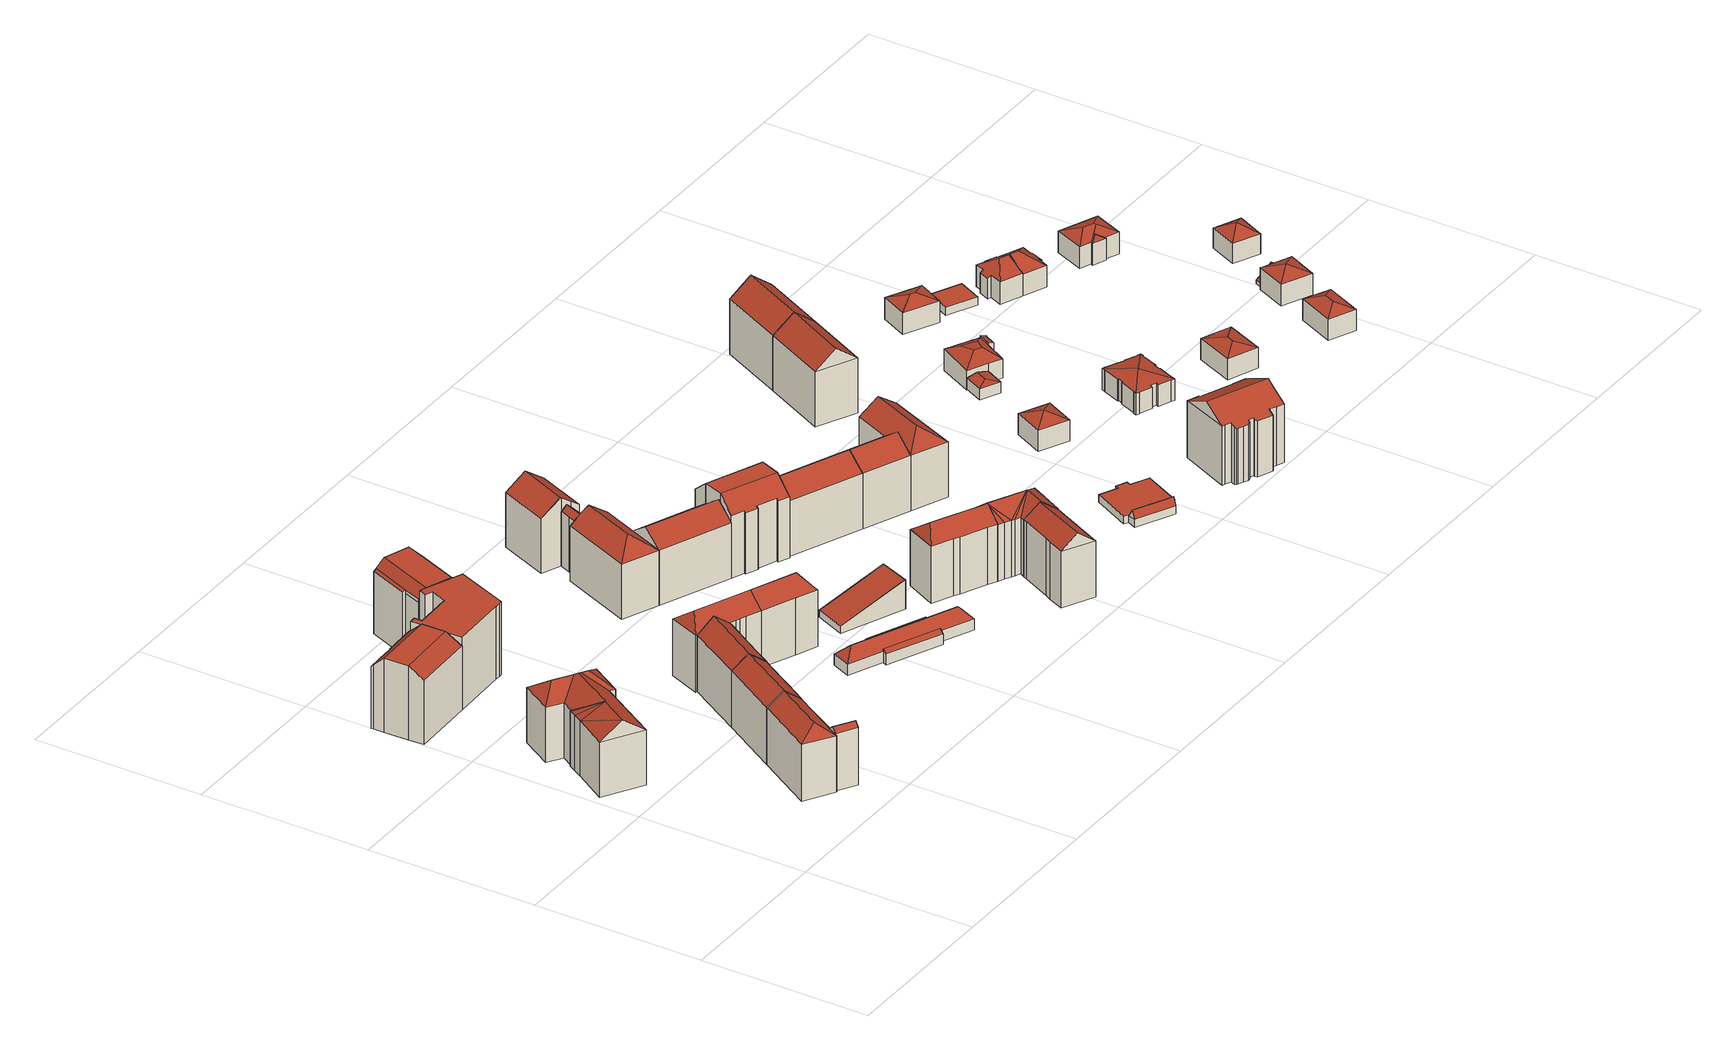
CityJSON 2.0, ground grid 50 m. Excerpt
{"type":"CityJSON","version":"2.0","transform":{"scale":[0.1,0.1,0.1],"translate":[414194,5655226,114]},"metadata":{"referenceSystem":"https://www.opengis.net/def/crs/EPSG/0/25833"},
"CityObjects":{
"building1":{"type":"Building","attributes":{"Dachtyp_tdc":"tdcFreeFormRoof","Gemeindeschluessel":14612000,"Dachneigung":36.05,"QualitaetDacherkennung":69,"Geometrietyp2DReferenz":"3000","measuredHeight":21.39,"function":"31001_9998","roofType":"5000"},"geometry":[{"type":"Solid","lod":"2","boundaries":[[[[0,1,2,3]],[[1,4,5,2]],[[4,6,7,5]],[[6,8,9,7]],[[8,10,11,9]],[[10,12,13,11]],[[12,14,15,13]],[[14,16,17,15]],[[16,18,19,17]],[[18,20,21,19]],[[20,22,23,21]],[[22,24,25,23]],[[24,0,3,25]],[[26,27,28,29,30,24,22]],[[31,26,22,20]],[[31,20,18]],[[32,33,27,26,31,18,16]],[[32,16,14]],[[33,32,14,12]],[[28,27,33,12,10]],[[34,29,28,10,8]],[[34,8,6]],[[6,29,34]],[[4,29,6]],[[1,29,4]],[[1,30,29]],[[30,1,0]],[[30,0,24]],[[3,2,5,7,9,11,13,15,17,19,21,23,25]]]],"semantics":{"surfaces":[{"type":"WallSurface"},{"type":"RoofSurface"},{"type":"GroundSurface"}],"values":[[0,0,0,0,0,0,0,0,0,0,0,0,0,1,1,1,1,1,1,1,1,1,1,1,1,1,1,0,2]]}}]},
"building2":{"type":"Building","attributes":{"Gemeindeschluessel":14612000,"Geometrietyp2DReferenz":"3000","function":"31001_9998","roofType":"9999"},"children":["building2-1","building2-2"]},
"building2-1":{"type":"BuildingPart","attributes":{"Dachtyp_tdc":"tdcGableRoof","Dachneigung":37.76,"QualitaetDacherkennung":81,"Geometrietyp2DReferenz":"3000","measuredHeight":18.41,"roofType":"3100"},"parents":["building2"],"geometry":[{"type":"MultiSurface","lod":"2","boundaries":[[[35,36,37,38,39]],[[40,41,42,43]],[[41,35,39,42]],[[40,44,36,45]],[[35,41,46]],[[36,35,46,45]],[[41,40,45,46]],[[39,38,43,42]]],"semantics":{"surfaces":[{"type":"WallSurface"},{"type":"RoofSurface"},{"type":"GroundSurface"}],"values":[0,0,0,0,0,1,1,2]}}]},
"building2-2":{"type":"BuildingPart","attributes":{"Dachtyp_tdc":"tdcHipAndGableRoof","Dachneigung":37.6,"QualitaetDacherkennung":85,"Geometrietyp2DReferenz":"3000","measuredHeight":20.85,"roofType":"5000"},"parents":["building2"],"geometry":[{"type":"MultiSurface","lod":"2","boundaries":[[[47,48,49,50]],[[48,51,52,49]],[[51,53,54,52]],[[53,55,43,54]],[[55,56,40,43]],[[37,57,38]],[[57,58,59,38]],[[58,60,61,59]],[[60,62,63,61]],[[62,64,65,63]],[[64,47,50,65]],[[60,58,66]],[[58,57,37,44,56,55,53,51,48,47,64,66]],[[64,62,60,66]],[[50,49,52,54,43,38,59,61,63,65]]],"semantics":{"surfaces":[{"type":"WallSurface"},{"type":"RoofSurface"},{"type":"GroundSurface"}],"values":[0,0,0,0,0,0,0,0,0,0,0,1,1,1,2]}}]},
"building3":{"type":"Building","attributes":{"Dachtyp_tdc":"tdcCutGableRoof","Gemeindeschluessel":14612000,"Dachneigung":0.146,"QualitaetDacherkennung":69,"Geometrietyp2DReferenz":"3000","measuredHeight":22.1,"function":"31001_9998","roofType":"9999"},"geometry":[{"type":"Solid","lod":"2","boundaries":[[[[67,68,69,70]],[[68,71,72,69]],[[71,73,74,72]],[[73,75,76,74]],[[75,77,78,76]],[[77,79,80,78]],[[81,82,79,77]],[[75,73,71,68,67,83,84,85,86,87]],[[77,75,87,81]],[[80,88,89,90,91,92,93,94,70,69,72,74,76,78]],[[79,82,88,80]],[[82,81,89,88]],[[81,87,90,89]],[[87,86,91,90]],[[86,85,92,91]],[[85,84,93,92]],[[84,83,94,93]],[[83,67,70,94]]]],"semantics":{"surfaces":[{"type":"WallSurface"},{"type":"RoofSurface"},{"type":"GroundSurface"}],"values":[[0,0,0,0,0,0,1,1,1,2,0,0,0,0,0,0,0,0]]}}]},
"building4":{"type":"Building","attributes":{"Dachtyp_tdc":"tdcGableRoof","Gemeindeschluessel":14612000,"Dachneigung":37.91,"QualitaetDacherkennung":90,"Geometrietyp2DReferenz":"3000","measuredHeight":20.8,"function":"31001_9998","roofType":"3100"},"geometry":[{"type":"Solid","lod":"2","boundaries":[[[[95,96,97,98]],[[96,99,50,97]],[[99,100,101,50]],[[100,102,63,101]],[[102,103,104,63]],[[103,105,106,104]],[[105,107,108,106]],[[107,109,110,108]],[[109,95,98,110]],[[105,103,102,100]],[[100,99,96,95,109,107,105]],[[98,97,50,101,63,104,106,108,110]]]],"semantics":{"surfaces":[{"type":"WallSurface"},{"type":"RoofSurface"},{"type":"GroundSurface"}],"values":[[0,0,0,0,0,0,0,0,0,1,1,2]]}}]},
"building5":{"type":"Building","attributes":{"Dachtyp_tdc":"tdcPolyFlatRoof","Gemeindeschluessel":14612000,"Dachneigung":0,"QualitaetDacherkennung":27,"Geometrietyp2DReferenz":"3000","measuredHeight":21.79,"function":"31001_9998","roofType":"1000"},"geometry":[{"type":"Solid","lod":"2","boundaries":[[[[111,112,113,114]],[[112,115,116,113]],[[115,117,118,116]],[[117,119,120,118]],[[119,121,122,120]],[[121,123,124,122]],[[123,125,126,124]],[[125,127,80,126]],[[127,128,74,80]],[[128,129,130,74]],[[129,131,132,130]],[[131,133,134,132]],[[133,135,136,134]],[[135,111,114,136]],[[135,133,131,129,128,127,125,123,121,119,117,115,112,111]],[[114,113,116,118,120,122,124,126,80,74,130,132,134,136]]]],"semantics":{"surfaces":[{"type":"WallSurface"},{"type":"RoofSurface"},{"type":"GroundSurface"}],"values":[[0,0,0,0,0,0,0,0,0,0,0,0,0,0,1,2]]}}]},
"building6":{"type":"Building","attributes":{"Dachtyp_tdc":"tdcFreeFormRoof","Gemeindeschluessel":14612000,"Dachneigung":37.88,"QualitaetDacherkennung":89,"Geometrietyp2DReferenz":"3000","measuredHeight":20.88,"function":"31001_9998","roofType":"5000"},"geometry":[{"type":"Solid","lod":"2","boundaries":[[[[137,138,139,104]],[[138,140,141,139]],[[140,142,143,141]],[[142,144,145,143]],[[144,146,147,145]],[[146,148,149,147]],[[148,150,108,149]],[[150,137,104,108]],[[151,152,138,137]],[[144,142,140,152,151,150,148,146]],[[140,138,152]],[[137,150,151]],[[104,139,141,143,145,147,149,108]]]],"semantics":{"surfaces":[{"type":"WallSurface"},{"type":"RoofSurface"},{"type":"GroundSurface"}],"values":[[0,0,0,0,0,0,0,0,1,1,0,0,2]]}}]},
"building7":{"type":"Building","attributes":{"Gemeindeschluessel":14612000,"Geometrietyp2DReferenz":"3000","function":"31001_9998","roofType":"9999"},"children":["building7-1","building7-2"]},
"building7-1":{"type":"BuildingPart","attributes":{"Dachtyp_tdc":"tdcPolyFlatRoof","Dachneigung":34.34,"QualitaetDacherkennung":39,"Geometrietyp2DReferenz":"3000","measuredHeight":19.22,"roofType":"2100"},"parents":["building7"],"geometry":[{"type":"MultiSurface","lod":"2","boundaries":[[[153,154,155,156,157]],[[154,158,159,155]],[[158,160,161,159]],[[160,162,163,164,161]],[[162,160,158,154,153]],[[156,155,159,161,164]]],"semantics":{"surfaces":[{"type":"WallSurface"},{"type":"RoofSurface"},{"type":"GroundSurface"}],"values":[0,0,0,0,1,2]}}]},
"building7-2":{"type":"BuildingPart","attributes":{"Dachtyp_tdc":"tdcCutGableRoof","Dachneigung":1.88,"QualitaetDacherkennung":75,"Geometrietyp2DReferenz":"3000","measuredHeight":21.92,"roofType":"9999"},"parents":["building7"],"geometry":[{"type":"MultiSurface","lod":"2","boundaries":[[[163,165,166,164]],[[165,167,168,166]],[[167,169,170,168]],[[167,171,172,173,169]],[[162,153,174,175,176,177]],[[178,173,172,179,177,176]],[[180,178,176,175,181]],[[169,173,178,180]],[[181,175,174,182]],[[182,174,153,157]],[[163,162,177,179,172,171,165]],[[165,171,167]],[[170,183,184,185,156,164,166,168]],[[169,180,183,170]],[[180,181,184,183]],[[181,182,185,184]],[[182,157,156,185]]],"semantics":{"surfaces":[{"type":"WallSurface"},{"type":"RoofSurface"},{"type":"GroundSurface"}],"values":[0,0,0,1,1,1,0,0,0,0,0,0,2,0,0,0,0]}}]},
"building8":{"type":"Building","attributes":{"Dachtyp_tdc":"tdcFreeFormRoof","Gemeindeschluessel":14612000,"Dachneigung":37.58,"QualitaetDacherkennung":77,"Geometrietyp2DReferenz":"3000","measuredHeight":20.83,"function":"31001_9998","roofType":"5000"},"geometry":[{"type":"Solid","lod":"2","boundaries":[[[[186,187,188,189]],[[187,140,141,188]],[[140,190,139,141]],[[190,191,192,139]],[[191,193,194,192]],[[193,195,196,194]],[[195,197,198,196]],[[197,199,200,198]],[[199,186,189,200]],[[201,193,191]],[[199,197,202,201,191,190,140,187,186]],[[201,202,195,193]],[[197,195,202]],[[189,188,141,139,192,194,196,198,200]]]],"semantics":{"surfaces":[{"type":"WallSurface"},{"type":"RoofSurface"},{"type":"GroundSurface"}],"values":[[0,0,0,0,0,0,0,0,0,1,1,1,0,2]]}}]},
"building9":{"type":"Building","attributes":{"Dachtyp_tdc":"tdcFreeFormRoof","Gemeindeschluessel":14612000,"Dachneigung":37.87,"QualitaetDacherkennung":83,"Geometrietyp2DReferenz":"3000","measuredHeight":20.82,"function":"31001_9998","roofType":"5000"},"geometry":[{"type":"Solid","lod":"2","boundaries":[[[[203,204,205,206]],[[207,208,209]],[[208,207,210,202]],[[203,209,208,202,197,204]],[[203,207,209]],[[210,197,202]],[[205,198,196,211,206]],[[204,197,198,205]],[[197,210,196,198]],[[210,207,211,196]],[[207,203,206,211]]]],"semantics":{"surfaces":[{"type":"WallSurface"},{"type":"RoofSurface"},{"type":"GroundSurface"}],"values":[[0,1,1,1,0,0,2,0,0,0,0]]}}]},
"building10":{"type":"Building","attributes":{"Gemeindeschluessel":14612000,"Geometrietyp2DReferenz":"3000","function":"31001_9998","roofType":"9999"},"children":["building10-1","building10-2","building10-3"]},
"building10-1":{"type":"BuildingPart","attributes":{"Dachtyp_tdc":"tdcPolyFlatRoof","Dachneigung":39.77,"QualitaetDacherkennung":53,"Geometrietyp2DReferenz":"3000","measuredHeight":4.46,"roofType":"2100"},"parents":["building10"],"geometry":[{"type":"MultiSurface","lod":"2","boundaries":[[[212,213,214,215,216]],[[213,217,218,214]],[[217,219,220,218]],[[219,221,220]],[[219,217,213,212]],[[215,214,218,220]]],"semantics":{"surfaces":[{"type":"WallSurface"},{"type":"RoofSurface"},{"type":"GroundSurface"}],"values":[0,0,0,0,1,2]}}]},
"building10-2":{"type":"BuildingPart","attributes":{"Dachtyp_tdc":"tdcPolyFlatRoof","Dachneigung":35.05,"QualitaetDacherkennung":54,"Geometrietyp2DReferenz":"3000","measuredHeight":4.14,"roofType":"2100"},"parents":["building10"],"geometry":[{"type":"MultiSurface","lod":"2","boundaries":[[[222,223,224,225,226]],[[223,227,228,224]],[[227,229,230,228]],[[229,231,230]],[[227,223,222,229]],[[225,224,228,230]]],"semantics":{"surfaces":[{"type":"WallSurface"},{"type":"RoofSurface"},{"type":"GroundSurface"}],"values":[0,0,0,0,1,2]}}]},
"building10-3":{"type":"BuildingPart","attributes":{"Dachtyp_tdc":"tdcFreeFormRoof","Dachneigung":45.13,"QualitaetDacherkennung":22,"Geometrietyp2DReferenz":"3000","measuredHeight":6.43,"roofType":"5000"},"parents":["building10"],"geometry":[{"type":"MultiSurface","lod":"2","boundaries":[[[231,232,233,230]],[[232,234,235,233]],[[234,236,215,235]],[[236,216,215]],[[221,237,238,220]],[[237,239,240,238]],[[239,241,242,240]],[[241,226,225,242]],[[239,237,243]],[[237,221,216,236,234,244,243]],[[234,232,244]],[[232,231,226,241,239,243,244]],[[230,233,235,215,220,238,240,242,225]]],"semantics":{"surfaces":[{"type":"WallSurface"},{"type":"RoofSurface"},{"type":"GroundSurface"}],"values":[0,0,0,0,0,0,0,0,1,1,1,1,2]}}]},
"building11":{"type":"Building","attributes":{"Gemeindeschluessel":14612000,"Geometrietyp2DReferenz":"3000","function":"31001_9998","roofType":"9999"},"children":["building11-1","building11-2"]},
"building11-1":{"type":"BuildingPart","attributes":{"Dachtyp_tdc":"tdcGableRoof","Dachneigung":41.06,"QualitaetDacherkennung":70,"Geometrietyp2DReferenz":"3000","measuredHeight":17.94,"roofType":"3100"},"parents":["building11"],"geometry":[{"type":"MultiSurface","lod":"2","boundaries":[[[245,246,247,248]],[[246,249,250,247]],[[249,251,252,250]],[[251,253,254,252]],[[253,255,256,254]],[[255,257,258,256]],[[257,259,260,258]],[[253,251,249,246,245,261]],[[261,259,257,255,253]],[[260,262,248,247,250,252,254,256,258]]],"semantics":{"surfaces":[{"type":"WallSurface"},{"type":"RoofSurface"},{"type":"GroundSurface"}],"values":[0,0,0,0,0,0,0,1,1,2]}}]},
"building11-2":{"type":"BuildingPart","attributes":{"Dachtyp_tdc":"tdcHipAndGableRoof","Dachneigung":35.53,"QualitaetDacherkennung":72,"Geometrietyp2DReferenz":"3000","measuredHeight":20.67,"roofType":"5000"},"parents":["building11"],"geometry":[{"type":"MultiSurface","lod":"2","boundaries":[[[263,260,259]],[[263,264,265,260]],[[264,266,267,265]],[[266,268,269,267]],[[268,270,271,269]],[[270,272,273,271]],[[272,274,275,273]],[[274,276,248,275]],[[276,245,248]],[[272,270,277]],[[270,268,266,264,277]],[[264,263,276,274,272,277]],[[262,260,265,267,269,271,273,275,248]]],"semantics":{"surfaces":[{"type":"WallSurface"},{"type":"RoofSurface"},{"type":"GroundSurface"}],"values":[0,0,0,0,0,0,0,0,0,1,1,1,2]}}]},
"building12":{"type":"Building","attributes":{"Dachtyp_tdc":"tdcGableRoof","Gemeindeschluessel":14612000,"Dachneigung":18.4,"QualitaetDacherkennung":3,"Geometrietyp2DReferenz":"3000","measuredHeight":8.7,"function":"31001_9998","roofType":"3100"},"geometry":[{"type":"Solid","lod":"2","boundaries":[[[[278,279,280,281]],[[279,282,283,280]],[[282,284,285,283]],[[284,278,281,285]],[[282,279,286]],[[278,284,287]],[[279,278,287,286]],[[284,282,286,287]],[[281,280,283,285]]]],"semantics":{"surfaces":[{"type":"WallSurface"},{"type":"RoofSurface"},{"type":"GroundSurface"}],"values":[[0,0,0,0,0,0,1,1,2]]}}]},
"building13":{"type":"Building","attributes":{"Dachtyp_tdc":"tdcFreeFormRoof","Gemeindeschluessel":14612000,"Dachneigung":35.78,"QualitaetDacherkennung":75,"Geometrietyp2DReferenz":"3000","measuredHeight":20.69,"function":"31001_9998","roofType":"5000"},"geometry":[{"type":"Solid","lod":"2","boundaries":[[[[288,289,290,291]],[[289,270,271,290]],[[270,268,269,271]],[[268,292,293,269]],[[292,288,291,293]],[[294,288,292,268,295]],[[289,294,295,270]],[[289,288,294]],[[268,270,295]],[[291,290,271,269,293]]]],"semantics":{"surfaces":[{"type":"WallSurface"},{"type":"RoofSurface"},{"type":"GroundSurface"}],"values":[[0,0,0,0,0,1,1,0,0,2]]}}]},
"building14":{"type":"Building","attributes":{"Dachtyp_tdc":"tdcFreeFormRoof","Gemeindeschluessel":14612000,"Dachneigung":35.72,"QualitaetDacherkennung":85,"Geometrietyp2DReferenz":"3000","measuredHeight":20.69,"function":"31001_9998","roofType":"5000"},"geometry":[{"type":"Solid","lod":"2","boundaries":[[[[296,297,298,299]],[[297,300,301,298]],[[300,302,303,301]],[[302,304,305,303]],[[304,306,307,305]],[[306,296,299,307]],[[304,302,308,309,296,306]],[[309,308,300,297]],[[302,300,308]],[[297,296,309]],[[299,298,301,303,305,307]]]],"semantics":{"surfaces":[{"type":"WallSurface"},{"type":"RoofSurface"},{"type":"GroundSurface"}],"values":[[0,0,0,0,0,0,1,1,0,0,2]]}}]},
"building15":{"type":"Building","attributes":{"Dachtyp_tdc":"tdcCutGableRoof","Gemeindeschluessel":14612000,"Dachneigung":41.06,"QualitaetDacherkennung":66,"Geometrietyp2DReferenz":"3000","measuredHeight":22.88,"function":"31001_9998","roofType":"9999"},"geometry":[{"type":"Solid","lod":"2","boundaries":[[[[310,311,312,313]],[[311,314,315,312]],[[314,316,317,315]],[[316,318,319,317]],[[318,320,321,319]],[[320,322,323,321]],[[322,324,325,323]],[[324,326,290,325]],[[326,327,328,290]],[[327,329,330,328]],[[329,331,291,330]],[[331,332,333,291]],[[332,334,335,333]],[[334,336,337,335]],[[336,338,339,337]],[[338,340,341,339]],[[340,310,313,341]],[[327,326,324,322,320,318,316,314,311,310,340]],[[338,336,334,332,331,329]],[[340,338,329,327]],[[313,312,315,317,319,321,323,325,290,328,330,291,333,335,337,339,341]]]],"semantics":{"surfaces":[{"type":"WallSurface"},{"type":"RoofSurface"},{"type":"GroundSurface"}],"values":[[0,0,0,0,0,0,0,0,0,0,0,0,0,0,0,0,0,1,1,1,2]]}}]},
"building16":{"type":"Building","attributes":{"Dachtyp_tdc":"tdcFreeFormRoof","Gemeindeschluessel":14612000,"Dachneigung":37.74,"QualitaetDacherkennung":83,"Geometrietyp2DReferenz":"3000","measuredHeight":20.82,"function":"31001_9998","roofType":"5000"},"geometry":[{"type":"Solid","lod":"2","boundaries":[[[[342,343,344]],[[345,346,347,342,344,348,349]],[[342,347,350,351,343]],[[351,344,343]],[[346,350,347]],[[352,353,354,355,356,357,358]],[[348,344,353,352]],[[344,351,354,353]],[[351,350,355,354]],[[350,346,356,355]],[[346,345,357,356]],[[345,349,358,357]],[[349,348,352,358]]]],"semantics":{"surfaces":[{"type":"RoofSurface"},{"type":"WallSurface"},{"type":"GroundSurface"}],"values":[[0,0,0,1,1,2,1,1,1,1,1,1,1]]}}]},
"building17":{"type":"Building","attributes":{"Dachtyp_tdc":"tdcFreeFormRoof","Gemeindeschluessel":14612000,"Dachneigung":37.58,"QualitaetDacherkennung":88,"Geometrietyp2DReferenz":"3000","measuredHeight":20.81,"function":"31001_9998","roofType":"5000"},"geometry":[{"type":"Solid","lod":"2","boundaries":[[[[359,360,361,362]],[[360,363,364,361]],[[363,365,366,364]],[[365,367,368,366]],[[367,369,370,368]],[[369,371,372,370]],[[371,359,362,372]],[[359,371,373,374]],[[373,369,367,365,363,360,374]],[[371,369,373]],[[360,359,374]],[[362,361,364,366,368,370,372]]]],"semantics":{"surfaces":[{"type":"WallSurface"},{"type":"RoofSurface"},{"type":"GroundSurface"}],"values":[[0,0,0,0,0,0,0,1,1,0,0,2]]}}]},
"building18":{"type":"Building","attributes":{"Dachtyp_tdc":"tdcFreeFormRoof","Gemeindeschluessel":14612000,"Dachneigung":37.22,"QualitaetDacherkennung":83,"Geometrietyp2DReferenz":"3000","measuredHeight":20.82,"function":"31001_9998","roofType":"5000"},"geometry":[{"type":"Solid","lod":"2","boundaries":[[[[375,376,377,355]],[[376,378,372,377]],[[379,380,381,376,375]],[[379,375,382]],[[380,383,384]],[[380,385,383]],[[379,385,380]],[[379,386,385]],[[386,379,382]],[[387,381,380,384,388]],[[387,388,378]],[[381,387,378,376]],[[372,370,389,390,391,392,356,355,377]],[[378,388,370,372]],[[388,384,389,370]],[[384,383,390,389]],[[383,385,391,390]],[[385,386,392,391]],[[386,382,356,392]],[[382,375,355,356]]]],"semantics":{"surfaces":[{"type":"WallSurface"},{"type":"RoofSurface"},{"type":"GroundSurface"}],"values":[[0,0,1,0,1,1,1,1,1,1,0,1,2,0,0,0,0,0,0,0]]}}]},
"building19":{"type":"Building","attributes":{"Dachtyp_tdc":"tdcGableRoof","Gemeindeschluessel":14612000,"Dachneigung":35.73,"QualitaetDacherkennung":78,"Geometrietyp2DReferenz":"3000","measuredHeight":20.72,"function":"31001_9998","roofType":"3100"},"geometry":[{"type":"Solid","lod":"2","boundaries":[[[[393,394,313,395]],[[394,396,337,313]],[[396,397,398,337]],[[397,393,395,398]],[[396,394,399]],[[393,397,400]],[[394,393,400,399]],[[397,396,399,400]],[[395,313,337,398]]]],"semantics":{"surfaces":[{"type":"WallSurface"},{"type":"RoofSurface"},{"type":"GroundSurface"}],"values":[[0,0,0,0,0,0,1,1,2]]}}]},
"building20":{"type":"Building","attributes":{"Dachtyp_tdc":"tdcGableRoof","Gemeindeschluessel":14612000,"Dachneigung":35.76,"QualitaetDacherkennung":81,"Geometrietyp2DReferenz":"3000","measuredHeight":20.72,"function":"31001_9998","roofType":"3100"},"geometry":[{"type":"Solid","lod":"2","boundaries":[[[[401,393,395,402]],[[393,397,398,395]],[[397,403,404,398]],[[403,401,402,404]],[[397,393,400]],[[401,403,405]],[[393,401,405,400]],[[403,397,400,405]],[[402,395,398,404]]]],"semantics":{"surfaces":[{"type":"WallSurface"},{"type":"RoofSurface"},{"type":"GroundSurface"}],"values":[[0,0,0,0,0,0,1,1,2]]}}]},
"building21":{"type":"Building","attributes":{"Dachtyp_tdc":"tdcHipAndGableRoof","Gemeindeschluessel":14612000,"Dachneigung":34.99,"QualitaetDacherkennung":79,"Geometrietyp2DReferenz":"3000","measuredHeight":20.69,"function":"31001_9998","roofType":"5000"},"geometry":[{"type":"Solid","lod":"2","boundaries":[[[[406,401,402,407]],[[401,408,404,402]],[[408,409,410,404]],[[409,411,412,410]],[[411,406,407,412]],[[401,406,413]],[[411,414,413,406]],[[414,409,408,401,413]],[[409,414,411]],[[407,402,404,410,412]]]],"semantics":{"surfaces":[{"type":"WallSurface"},{"type":"RoofSurface"},{"type":"GroundSurface"}],"values":[[0,0,0,0,0,1,1,1,0,2]]}}]},
"building22":{"type":"Building","attributes":{"Gemeindeschluessel":14612000,"Geometrietyp2DReferenz":"3000","function":"31001_9998","roofType":"9999"},"children":["building22-1","building22-2"]},
"building22-1":{"type":"BuildingPart","attributes":{"Dachtyp_tdc":"tdcGableRoof","Dachneigung":55.44,"QualitaetDacherkennung":9,"Geometrietyp2DReferenz":"3000","measuredHeight":4.71,"roofType":"3100"},"parents":["building22"],"geometry":[{"type":"MultiSurface","lod":"2","boundaries":[[[415,416,417,418]],[[416,419,420,417]],[[421,415,418,422]],[[419,416,423]],[[415,421,424]],[[416,415,424,423]],[[421,419,423,424]],[[418,417,420,422]]],"semantics":{"surfaces":[{"type":"WallSurface"},{"type":"RoofSurface"},{"type":"GroundSurface"}],"values":[0,0,0,0,0,1,1,2]}}]},
"building22-2":{"type":"BuildingPart","attributes":{"Dachtyp_tdc":"tdcPolyFlatRoof","Dachneigung":0,"QualitaetDacherkennung":26,"Geometrietyp2DReferenz":"3000","measuredHeight":2.36,"roofType":"1000"},"parents":["building22"],"geometry":[{"type":"MultiSurface","lod":"2","boundaries":[[[425,426,422,427]],[[426,421,422]],[[428,420,419]],[[428,429,430,420]],[[429,431,432,430]],[[431,433,434,432]],[[433,435,436,434]],[[435,437,438,436]],[[437,439,440,438]],[[439,441,442,440]],[[441,425,427,442]],[[441,439,437,435,433,431,429,428,426,425]],[[427,422,420,430,432,434,436,438,440,442]]],"semantics":{"surfaces":[{"type":"WallSurface"},{"type":"RoofSurface"},{"type":"GroundSurface"}],"values":[0,0,0,0,0,0,0,0,0,0,0,1,2]}}]},
"building23":{"type":"Building","attributes":{"Dachtyp_tdc":"tdcTentRoof","Gemeindeschluessel":14612000,"Dachneigung":23.04,"QualitaetDacherkennung":87,"Geometrietyp2DReferenz":"3000","measuredHeight":8.34,"function":"31001_9998","roofType":"3500"},"geometry":[{"type":"Solid","lod":"2","boundaries":[[[[443,444,445,446]],[[444,447,448,445]],[[447,449,450,448]],[[449,443,446,450]],[[444,443,451]],[[447,444,451]],[[449,447,451]],[[443,449,451]],[[446,445,448,450]]]],"semantics":{"surfaces":[{"type":"WallSurface"},{"type":"RoofSurface"},{"type":"GroundSurface"}],"values":[[0,0,0,0,1,1,1,1,2]]}}]},
"building24":{"type":"Building","attributes":{"Gemeindeschluessel":14612000,"Dachtyp_tdc":"tdcGableRoof","Dachneigung":37.9,"QualitaetDacherkennung":79,"Geometrietyp2DReferenz":"3000","measuredHeight":21.44,"function":"31001_9998","roofType":"3100"},"geometry":[{"type":"Solid","lod":"2","boundaries":[[[[452,453,454,455]],[[453,456,457,454]],[[456,458,459,457]],[[458,452,455,459]],[[456,453,460]],[[452,458,461]],[[453,452,461,460]],[[458,456,460,461]],[[455,454,457,459]]]],"semantics":{"surfaces":[{"type":"WallSurface"},{"type":"RoofSurface"},{"type":"GroundSurface"}],"values":[[0,0,0,0,0,0,1,1,2]]}}]},
"building25":{"type":"Building","attributes":{"Dachtyp_tdc":"tdcFreeFormRoof","Gemeindeschluessel":14612000,"Dachneigung":26.33,"QualitaetDacherkennung":67,"Geometrietyp2DReferenz":"3000","measuredHeight":21.48,"function":"31001_9998","roofType":"5000"},"geometry":[{"type":"Solid","lod":"2","boundaries":[[[[462,463,464,465]],[[463,466,467,464]],[[466,468,469,467]],[[468,470,471,469]],[[470,472,473,471]],[[472,474,475,473]],[[474,476,477,475]],[[476,478,479,477]],[[478,480,481,479]],[[480,482,483,481]],[[482,484,485,483]],[[484,486,487,485]],[[486,488,489,487]],[[488,490,491,489]],[[490,492,493,491]],[[494,495,496,497]],[[495,498,499,496]],[[498,500,501,499]],[[500,502,503,501]],[[502,504,505,503]],[[504,506,507,505]],[[506,508,509,507]],[[508,510,511,509]],[[510,512,513,511]],[[512,514,515,513]],[[514,516,517,515]],[[516,462,465,517]],[[500,498,495,494,518,492,490,488,486,484,519,520,502]],[[462,516,514,512,510,508,506,504,520,519,482,480,478,476,474,472,470,468,466,463]],[[484,482,519]],[[504,502,520]],[[465,464,467,469,471,473,475,477,479,481,483,485,487,489,491,493,521,497,496,499,501,503,505,507,509,511,513,515,517]],[[492,518,521,493]],[[518,494,497,521]]]],"semantics":{"surfaces":[{"type":"WallSurface"},{"type":"RoofSurface"},{"type":"GroundSurface"}],"values":[[0,0,0,0,0,0,0,0,0,0,0,0,0,0,0,0,0,0,0,0,0,0,0,0,0,0,0,1,1,0,0,2,0,0]]}}]},
"building26":{"type":"Building","attributes":{"Dachtyp_tdc":"tdcGableRoof","Gemeindeschluessel":14612000,"Dachneigung":37.95,"QualitaetDacherkennung":86,"Geometrietyp2DReferenz":"3000","measuredHeight":21.45,"function":"31001_9998","roofType":"3100"},"geometry":[{"type":"Solid","lod":"2","boundaries":[[[[522,523,455,524]],[[523,458,459,455]],[[458,525,526,459]],[[525,522,524,526]],[[458,523,461]],[[522,525,527]],[[523,522,527,461]],[[525,458,461,527]],[[524,455,459,526]]]],"semantics":{"surfaces":[{"type":"WallSurface"},{"type":"RoofSurface"},{"type":"GroundSurface"}],"values":[[0,0,0,0,0,0,1,1,2]]}}]},
"building27":{"type":"Building","attributes":{"Dachtyp_tdc":"tdcHipAndGableRoof","Gemeindeschluessel":14612000,"Dachneigung":11.27,"QualitaetDacherkennung":84,"Geometrietyp2DReferenz":"3000","measuredHeight":3.96,"function":"31001_9998","roofType":"5000"},"geometry":[{"type":"Solid","lod":"2","boundaries":[[[[528,529,530,531]],[[529,532,533,530]],[[532,534,535,533]],[[534,528,531,535]],[[532,529,536]],[[528,534,537]],[[529,528,537,536]],[[534,532,536,537]],[[531,530,533,535]]]],"semantics":{"surfaces":[{"type":"WallSurface"},{"type":"RoofSurface"},{"type":"GroundSurface"}],"values":[[0,0,0,0,1,0,1,1,2]]}}]},
"building28":{"type":"Building","attributes":{"Gemeindeschluessel":14612000,"Geometrietyp2DReferenz":"3000","function":"31001_9998","roofType":"9999"},"children":["building28-1","building28-2"]},
"building28-1":{"type":"BuildingPart","attributes":{"Dachtyp_tdc":"tdcCutTentRoof","Dachneigung":18.53,"QualitaetDacherkennung":54,"Geometrietyp2DReferenz":"3000","measuredHeight":7.67,"roofType":"9999"},"parents":["building28"],"geometry":[{"type":"MultiSurface","lod":"2","boundaries":[[[538,539,540,541]],[[539,542,543,540]],[[542,544,545,543]],[[546,547,548,549]],[[547,538,541,548]],[[539,538,547,550,551]],[[542,539,551,552]],[[544,542,552,553]],[[547,546,544,553,550]],[[553,552,551,550]],[[541,540,543,545,549,548]]],"semantics":{"surfaces":[{"type":"WallSurface"},{"type":"RoofSurface"},{"type":"GroundSurface"}],"values":[0,0,0,0,0,1,1,1,1,1,2]}}]},
"building28-2":{"type":"BuildingPart","attributes":{"Dachtyp_tdc":"tdcPolyFlatRoof","Dachneigung":16.47,"QualitaetDacherkennung":73,"Geometrietyp2DReferenz":"3000","measuredHeight":6.85,"roofType":"2100"},"parents":["building28"],"geometry":[{"type":"MultiSurface","lod":"2","boundaries":[[[554,555,556,545,544]],[[555,557,558,556]],[[557,559,546,549,558]],[[559,557,555,554]],[[545,556,558,549]]],"semantics":{"surfaces":[{"type":"WallSurface"},{"type":"RoofSurface"},{"type":"GroundSurface"}],"values":[0,0,0,1,2]}}]},
"building29":{"type":"Building","attributes":{"Dachtyp_tdc":"tdcFreeFormRoof","Gemeindeschluessel":14612000,"Dachneigung":13.86,"QualitaetDacherkennung":89,"Geometrietyp2DReferenz":"3000","measuredHeight":7.89,"function":"31001_9998","roofType":"5000"},"geometry":[{"type":"Solid","lod":"2","boundaries":[[[[560,561,562,563]],[[561,564,565,562]],[[564,566,567,565]],[[566,568,569,567]],[[568,570,571,569]],[[570,572,573,571]],[[572,574,575,573]],[[574,576,577,575]],[[576,578,579,577]],[[578,580,581,579]],[[580,582,583,581]],[[582,584,585,583]],[[584,586,587,585]],[[586,588,589,587]],[[588,590,591,589]],[[590,592,593,591]],[[592,594,595,593]],[[594,596,597,595]],[[596,598,599,597]],[[598,600,601,599]],[[600,602,603,601]],[[602,604,605,603]],[[604,606,607,605]],[[606,608,609,607]],[[608,610,611,609]],[[610,612,613,611]],[[612,614,615,613]],[[614,616,617,615]],[[616,618,619,617]],[[618,620,621,619]],[[620,622,623,621]],[[622,624,625,623]],[[624,626,627,625]],[[626,628,629,627]],[[628,630,631,629]],[[630,560,563,631]],[[560,630,628,626,624,632,570,568,566,564,561]],[[584,582,580,578,576,574,572,570,632,588,586]],[[606,604,602,600,598,596,594,592,590,588,632]],[[620,618,616,614,612,610,608,606,632,624,622]],[[563,562,565,567,569,571,573,575,577,579,581,583,585,587,589,591,593,595,597,599,601,603,605,607,609,611,613,615,617,619,621,623,625,627,629,631]]]],"semantics":{"surfaces":[{"type":"WallSurface"},{"type":"RoofSurface"},{"type":"GroundSurface"}],"values":[[0,0,0,0,0,0,0,0,0,0,0,0,0,0,0,0,0,0,0,0,0,0,0,0,0,0,0,0,0,0,0,0,0,0,0,0,1,1,1,1,2]]}}]},
"building30":{"type":"Building","attributes":{"Dachtyp_tdc":"tdcHipRoof","Gemeindeschluessel":14612000,"Dachneigung":21.72,"QualitaetDacherkennung":80,"Geometrietyp2DReferenz":"3000","measuredHeight":8.22,"function":"31001_9998","roofType":"3200"},"geometry":[{"type":"Solid","lod":"2","boundaries":[[[[633,634,635,636]],[[634,637,638,635]],[[637,639,640,638]],[[639,633,636,640]],[[637,634,641]],[[633,639,642]],[[634,633,642,641]],[[639,637,641,642]],[[636,635,638,640]]]],"semantics":{"surfaces":[{"type":"WallSurface"},{"type":"RoofSurface"},{"type":"GroundSurface"}],"values":[[0,0,0,0,1,1,1,1,2]]}}]},
"building31":{"type":"Building","attributes":{"Gemeindeschluessel":14612000,"Geometrietyp2DReferenz":"3000","function":"31001_9998","roofType":"9999"},"children":["building31-1","building31-2","building31-3"]},
"building31-1":{"type":"BuildingPart","attributes":{"Dachtyp_tdc":"tdcGableRoof","Dachneigung":15.94,"QualitaetDacherkennung":61,"Geometrietyp2DReferenz":"3000","measuredHeight":3.77,"roofType":"3100"},"parents":["building31"],"geometry":[{"type":"MultiSurface","lod":"2","boundaries":[[[643,644,645,646]],[[647,648,649,650]],[[648,643,646,649]],[[643,648,651]],[[644,643,651,652,653]],[[648,647,652,651]],[[646,645,654,650,649]]],"semantics":{"surfaces":[{"type":"WallSurface"},{"type":"RoofSurface"},{"type":"GroundSurface"}],"values":[0,0,0,0,1,1,2]}}]},
"building31-2":{"type":"BuildingPart","attributes":{"Dachtyp_tdc":"tdcPolyFlatRoof","Dachneigung":15.62,"QualitaetDacherkennung":53,"Geometrietyp2DReferenz":"3000","measuredHeight":4.12,"roofType":"2100"},"parents":["building31"],"geometry":[{"type":"MultiSurface","lod":"2","boundaries":[[[655,656,657,658]],[[656,647,650,657]],[[656,655,659,647]],[[650,654,658,657]]],"semantics":{"surfaces":[{"type":"WallSurface"},{"type":"RoofSurface"},{"type":"GroundSurface"}],"values":[0,0,1,2]}}]},
"building31-3":{"type":"BuildingPart","attributes":{"Dachtyp_tdc":"tdcHipRoof","Dachneigung":15.87,"QualitaetDacherkennung":89,"Geometrietyp2DReferenz":"3000","measuredHeight":7.57,"roofType":"3200"},"parents":["building31"],"geometry":[{"type":"MultiSurface","lod":"2","boundaries":[[[660,661,655,658,662]],[[663,664,665,645,644]],[[664,666,667,665]],[[666,660,662,667]],[[668,661,660,669]],[[666,664,670]],[[660,666,670,669]],[[664,663,668,669,670]],[[662,658,654,645,665,667]]],"semantics":{"surfaces":[{"type":"WallSurface"},{"type":"RoofSurface"},{"type":"GroundSurface"}],"values":[0,0,0,0,1,1,1,1,2]}}]},
"building32":{"type":"Building","attributes":{"Dachtyp_tdc":"tdcPolyFlatRoof","Gemeindeschluessel":14612000,"Dachneigung":0,"QualitaetDacherkennung":70,"Geometrietyp2DReferenz":"3000","measuredHeight":2.48,"function":"31001_9998","roofType":"1000"},"geometry":[{"type":"Solid","lod":"2","boundaries":[[[[671,672,673,674]],[[672,675,676,673]],[[675,677,678,676]],[[677,671,674,678]],[[677,675,672,671]],[[674,673,676,678]]]],"semantics":{"surfaces":[{"type":"WallSurface"},{"type":"RoofSurface"},{"type":"GroundSurface"}],"values":[[0,0,0,0,1,2]]}}]},
"building33":{"type":"Building","attributes":{"Dachtyp_tdc":"tdcHipAndGableRoof","Gemeindeschluessel":14612000,"Dachneigung":22.62,"QualitaetDacherkennung":64,"Geometrietyp2DReferenz":"3000","measuredHeight":9.26,"function":"31001_9998","roofType":"5000"},"geometry":[{"type":"Solid","lod":"2","boundaries":[[[[679,680,681,682]],[[680,683,684,681]],[[683,685,686,684]],[[685,687,688,686]],[[687,689,690,688]],[[689,691,692,690]],[[691,693,694,692]],[[693,695,696,694]],[[695,697,698,696]],[[697,699,700,698]],[[699,679,682,700]],[[695,693,691,689,687,685,701]],[[685,683,680,701]],[[680,679,699,697,695,701]],[[682,681,684,686,688,690,692,694,696,698,700]]]],"semantics":{"surfaces":[{"type":"WallSurface"},{"type":"RoofSurface"},{"type":"GroundSurface"}],"values":[[0,0,0,0,0,0,0,0,0,0,0,1,1,1,2]]}}]},
"building34":{"type":"Building","attributes":{"Dachtyp_tdc":"tdcHipAndGableRoof","Gemeindeschluessel":14612000,"Dachneigung":34.03,"QualitaetDacherkennung":75,"Geometrietyp2DReferenz":"3000","measuredHeight":9.87,"function":"31001_9998","roofType":"5000"},"geometry":[{"type":"Solid","lod":"2","boundaries":[[[[702,703,704,682]],[[703,705,706,704]],[[705,707,708,706]],[[707,709,710,708]],[[709,711,712,710]],[[711,713,714,712]],[[713,715,716,714]],[[715,717,718,716]],[[717,719,684,718]],[[719,720,721,684]],[[720,702,682,721]],[[717,715,713,711,709,707,722]],[[707,705,703,702,720,722]],[[720,719,717,722]],[[682,704,706,708,710,712,714,716,718,684,721]]]],"semantics":{"surfaces":[{"type":"WallSurface"},{"type":"RoofSurface"},{"type":"GroundSurface"}],"values":[[0,0,0,0,0,0,0,0,0,0,0,1,1,1,2]]}}]},
"building35":{"type":"Building","attributes":{"Dachtyp_tdc":"tdcHipRoof","Gemeindeschluessel":14612000,"Dachneigung":22.96,"QualitaetDacherkennung":89,"Geometrietyp2DReferenz":"3000","measuredHeight":8.07,"function":"31001_9998","roofType":"3200"},"geometry":[{"type":"Solid","lod":"2","boundaries":[[[[723,724,725,726]],[[724,727,728,725]],[[727,729,730,728]],[[729,723,726,730]],[[727,724,731]],[[723,729,732]],[[724,723,732,731]],[[729,727,731,732]],[[726,725,728,730]]]],"semantics":{"surfaces":[{"type":"WallSurface"},{"type":"RoofSurface"},{"type":"GroundSurface"}],"values":[[0,0,0,0,1,1,1,1,2]]}}]},
"building36":{"type":"Building","attributes":{"Gemeindeschluessel":14612000,"Geometrietyp2DReferenz":"3000","function":"31001_9998","roofType":"9999"},"children":["building36-1","building36-2"]},
"building36-1":{"type":"BuildingPart","attributes":{"Dachtyp_tdc":"tdcGableRoof","Dachneigung":38.47,"QualitaetDacherkennung":7,"Geometrietyp2DReferenz":"3000","measuredHeight":4.86,"roofType":"3100"},"parents":["building36"],"geometry":[{"type":"MultiSurface","lod":"2","boundaries":[[[733,734,735,736]],[[737,738,739,740]],[[738,733,736,739]],[[733,738,741]],[[734,733,741,742]],[[738,737,742,741]],[[736,735,740,739]]],"semantics":{"surfaces":[{"type":"WallSurface"},{"type":"RoofSurface"},{"type":"GroundSurface"}],"values":[0,0,0,0,1,1,2]}}]},
"building36-2":{"type":"BuildingPart","attributes":{"Dachtyp_tdc":"tdcTentRoof","Dachneigung":22.11,"QualitaetDacherkennung":86,"Geometrietyp2DReferenz":"3000","measuredHeight":8.45,"roofType":"3500"},"parents":["building36"],"geometry":[{"type":"MultiSurface","lod":"2","boundaries":[[[743,744,745,746]],[[744,747,737,740,745]],[[748,749,750,735,734]],[[749,751,752,750]],[[751,743,746,752]],[[743,751,753]],[[754,743,753]],[[755,756,757,754,753]],[[751,755,753]],[[747,757,756,748]],[[744,754,757,747]],[[748,756,755,749]],[[749,755,751]],[[743,754,744]],[[746,745,740,735,750,752]]],"semantics":{"surfaces":[{"type":"WallSurface"},{"type":"RoofSurface"},{"type":"GroundSurface"}],"values":[0,0,0,0,0,1,1,1,1,0,0,0,0,0,2]}}]},
"building37":{"type":"Building","attributes":{"Dachtyp_tdc":"tdcFreeFormRoof","Gemeindeschluessel":14612000,"Dachneigung":21.68,"QualitaetDacherkennung":86,"Geometrietyp2DReferenz":"3000","measuredHeight":8.4,"function":"31001_9998","roofType":"5000"},"geometry":[{"type":"Solid","lod":"2","boundaries":[[[[758,759,760,761]],[[759,762,763,760]],[[762,764,765,763]],[[764,766,767,765]],[[766,768,769,767]],[[768,770,771,769]],[[770,772,773,771]],[[772,758,761,773]],[[774,772,770]],[[775,776,774,770,768]],[[777,778,775,768,766]],[[777,766,764]],[[778,777,764,762]],[[775,778,762,759]],[[776,775,759,758]],[[774,776,758,772]],[[761,760,763,765,767,769,771,773]]]],"semantics":{"surfaces":[{"type":"WallSurface"},{"type":"RoofSurface"},{"type":"GroundSurface"}],"values":[[0,0,0,0,0,0,0,0,1,1,1,1,1,1,1,1,2]]}}]},
"building38":{"type":"Building","attributes":{"Dachtyp_tdc":"tdcTentRoof","Gemeindeschluessel":14612000,"Dachneigung":30.22,"QualitaetDacherkennung":85,"Geometrietyp2DReferenz":"3000","measuredHeight":8.59,"function":"31001_9998","roofType":"3500"},"geometry":[{"type":"Solid","lod":"2","boundaries":[[[[779,780,781,782]],[[780,783,784,781]],[[783,785,786,784]],[[785,779,782,786]],[[780,779,787]],[[783,780,787]],[[785,783,787]],[[779,785,787]],[[782,781,784,786]]]],"semantics":{"surfaces":[{"type":"WallSurface"},{"type":"RoofSurface"},{"type":"GroundSurface"}],"values":[[0,0,0,0,1,1,1,1,2]]}}]}
},
"vertices":[
[26,633,170],[86,730,170],[86,730,5],[26,633,5],[102,756,170],[102,756,5],[113,774,170],[113,774,5],[115,777,170],[115,777,5],[118,776,170],[118,776,5],[139,811,170],[139,811,5],[95,838,170],[95,838,5],[152,931,170],[152,931,5],[320,827,170],[320,827,5],[263,734,170],[263,734,5],[248,743,170],[248,743,5],[139,564,170],[139,564,5],[230,818,210],[217,815,217],[138,686,217],[136,685,218],[82,599,219],[250,806,210],[161,861,210],[214,829,210],[116,773,173],
[427,108,176],[372,142,175],[372,142,172],[372,142,4],[427,108,4],[392,174,170],[447,139,171],[447,139,4],[392,174,4],[383,160,172],[380,155,188],[435,121,188],
[472,306,172],[470,303,172],[470,303,4],[472,306,4],[442,257,172],[442,257,4],[434,244,172],[434,244,4],[392,174,173],[392,174,172],[372,142,173],[369,137,172],[369,137,4],[284,188,175],[284,188,4],[386,357,175],[386,357,4],[428,332,212],[428,332,4],[339,186,212],
[95,1302,194],[95,1307,190],[95,1307,3],[95,1302,3],[194,1311,190],[194,1311,3],[194,1306,194],[194,1306,3],[195,1272,224],[195,1272,3],[197,1202,224],[197,1202,3],[199,1154,195],[199,1154,3],[5,1194,224],[7,1148,195],[77,1302,194],[77,1306,190],[1,1304,189],[2,1296,196],[3,1265,224],[7,1148,3],[5,1194,3],[3,1265,3],[2,1296,3],[1,1304,3],[77,1306,3],[77,1302,3],
[523,390,173],[513,374,173],[513,374,4],[523,390,4],[472,306,173],[429,332,212],[429,332,4],[386,357,174],[490,528,174],[490,528,4],[532,502,212],[532,502,4],[575,476,173],[575,476,4],[556,445,173],[556,445,4],
[323,1342,221],[333,1366,221],[333,1366,3],[323,1342,3],[355,1358,221],[355,1358,3],[459,1315,221],[459,1315,3],[400,1165,221],[400,1165,3],[398,1161,221],[398,1161,3],[386,1159,221],[386,1159,3],[372,1160,221],[372,1160,3],[199,1154,221],[194,1306,221],[213,1307,221],[213,1307,3],[214,1283,221],[214,1283,3],[326,1287,221],[326,1287,3],[345,1334,221],[345,1334,3],
[490,528,173],[590,693,173],[590,693,4],[683,654,174],[683,654,4],[680,648,174],[680,648,4],[674,638,174],[674,638,4],[630,567,174],[630,567,4],[596,511,174],[596,511,4],[575,476,174],[533,501,212],[637,673,212],
[350,1419,196],[343,1422,191],[343,1422,4],[350,1419,4],[350,1419,186],[390,1539,191],[390,1539,4],[395,1537,194],[395,1537,4],[397,1536,196],[397,1536,186],[397,1536,4],
[505,1493,186],[505,1493,4],[527,1484,186],[527,1484,4],[459,1315,186],[459,1315,4],[505,1493,209],[492,1498,223],[425,1329,223],[330,1367,196],[333,1366,199],[353,1358,220],[420,1527,220],[355,1358,220],[461,1510,222],[355,1358,186],[333,1366,186],[330,1367,186],[355,1358,4],[333,1366,4],[330,1367,4],
[712,642,174],[702,646,174],[702,646,4],[712,642,4],[590,693,174],[585,695,174],[585,695,4],[623,788,173],[623,788,4],[812,709,173],[812,709,4],[774,616,174],[774,616,4],[731,634,174],[731,634,4],[632,728,212],[793,661,212],
[936,548,174],[873,574,174],[873,574,4],[936,548,4],[975,642,172],[926,606,212],[936,549,174],[812,709,172],[975,642,4],
[978,423,49],[983,435,38],[983,435,5],[978,423,5],[978,423,38],[1146,363,39],[1146,363,5],[1141,352,49],[1141,352,5],[1141,352,38],
[1118,295,46],[1113,282,37],[1113,282,5],[1118,295,5],[1118,295,38],[953,353,37],[953,353,5],[958,365,46],[958,365,5],[958,365,38],
[858,409,38],[858,409,5],[883,465,38],[883,465,5],[978,423,39],[1239,308,38],[1239,308,5],[1214,252,38],[1214,252,5],[1119,295,38],[1119,295,5],[1199,293,69],[899,424,69],
[890,1242,168],[891,1241,169],[891,1241,4],[890,1242,4],[904,1274,168],[904,1274,4],[918,1306,169],[918,1306,4],[933,1299,183],[933,1299,4],[947,1294,171],[947,1294,4],[933,1261,170],[933,1261,4],[919,1229,171],[919,1229,4],[906,1235,183],[906,1235,4],
[919,1229,208],[923,1227,211],[923,1227,4],[976,1205,170],[976,1205,4],[933,1101,170],[933,1101,4],[889,995,170],[889,995,4],[782,1040,169],[782,1040,4],[870,1250,169],[870,1250,4],[890,1242,185],[858,1070,211],
[1020,531,26],[1057,619,26],[1057,619,5],[1020,531,5],[1243,541,91],[1243,541,5],[1207,454,91],[1207,454,5],[1241,542,92],[1205,455,92],
[1143,1013,170],[1098,909,170],[1098,909,4],[1143,1013,4],[1107,1029,170],[1107,1029,4],[1120,961,211],[911,1048,211],
[918,1306,209],[860,1330,169],[860,1330,5],[918,1306,5],[920,1474,169],[920,1474,5],[1030,1429,169],[1030,1429,5],[969,1284,169],[969,1284,5],[947,1294,187],[947,1294,5],[975,1451,211],[915,1307,211],
[1262,840,192],[1260,835,187],[1260,835,4],[1262,840,4],[1227,849,187],[1227,849,4],[1229,854,192],[1229,854,4],[1171,878,192],[1171,878,4],[1169,873,187],[1169,873,4],[1134,888,187],[1134,888,4],[1136,893,191],[1136,893,4],[1098,909,191],[1117,953,233],[1117,953,4],[1142,1013,231],[1142,1013,4],[1143,1013,230],[1161,1056,190],[1161,1056,4],[1324,987,190],[1324,987,4],[1306,945,230],[1306,945,4],[1306,944,231],[1306,944,4],[1280,884,233],[1280,884,4],
[1312,445,212],[1309,503,173],[1265,413,175],[1418,339,175],[1444,326,175],[1466,370,212],[1325,384,175],[1344,375,175],[1489,417,172],[1310,504,172],[1325,384,4],[1265,413,4],[1310,504,4],[1489,417,4],[1444,326,4],[1418,339,4],[1344,375,4],
[1514,76,171],[1421,121,174],[1421,121,4],[1514,76,4],[1443,167,174],[1443,167,4],[1453,186,174],[1453,186,4],[1494,270,174],[1494,270,4],[1500,282,174],[1500,282,4],[1592,236,171],[1592,236,4],[1544,260,212],[1466,100,212],
[1489,417,173],[1645,341,173],[1645,341,4],[1592,236,173],[1466,372,212],[1575,319,212],[1575,318,212],[1444,326,173],[1491,303,173],[1507,296,173],[1482,308,173],[1464,317,173],[1546,259,213],[1500,282,173],[1507,296,4],[1491,303,4],[1482,308,4],[1464,317,4],
[1476,751,170],[1262,840,170],[1476,751,4],[1306,945,171],[1519,856,171],[1519,856,4],[1284,893,212],[1498,804,212],
[1614,693,170],[1614,693,4],[1658,798,171],[1658,798,4],[1637,746,212],
[1721,648,170],[1721,648,4],[1658,798,170],[1702,903,170],[1702,903,4],[1809,858,170],[1809,858,4],[1690,723,211],[1756,880,211],
[1961,114,28],[1850,168,27],[1850,168,3],[1961,114,3],[1863,195,22],[1863,195,3],[1974,140,22],[1974,140,3],[1855,177,50],[1965,123,50],
[1987,134,26],[1974,140,26],[1987,134,3],[1863,195,26],[1850,201,26],[1850,201,3],[1905,311,26],[1905,311,3],[1958,285,26],[1958,285,3],[1963,296,26],[1963,296,3],[1994,281,26],[1994,281,3],[1988,270,26],[1988,270,3],[2042,244,26],[2042,244,3],
[2154,613,69],[2112,527,69],[2112,527,6],[2154,613,6],[2027,569,69],[2027,569,6],[2069,655,69],[2069,655,6],[2091,591,89],
[2029,1239,172],[1938,1055,172],[1938,1055,7],[2029,1239,7],[1824,1111,172],[1824,1111,7],[1915,1295,172],[1915,1295,7],[1881,1083,222],[1972,1267,222],
[2220,42,178],[2204,48,178],[2204,48,5],[2220,42,5],[2202,43,175],[2202,43,5],[2194,41,172],[2194,41,5],[2180,47,172],[2180,47,5],[2164,54,172],[2164,54,5],[2160,56,172],[2160,56,5],[2158,61,174],[2158,61,5],[2164,75,182],[2164,75,5],[2147,82,182],[2147,82,5],[2138,86,182],[2138,86,5],[2202,230,176],[2202,230,5],[2205,229,176],[2205,229,5],[2207,234,174],[2207,234,5],[2212,232,174],[2212,232,5],[2240,220,174],[2240,220,5],[2337,174,176],[2339,178,174],[2339,178,5],[2337,174,5],[2375,163,174],[2375,163,5],[2373,159,176],[2373,159,5],[2377,157,176],[2377,157,5],[2334,57,209],[2334,57,5],[2314,10,181],[2314,10,5],[2292,19,181],[2292,19,5],[2271,28,182],[2271,28,5],[2264,12,172],[2264,12,5],[2220,31,172],[2220,31,5],[2218,38,175],[2218,38,5],[2238,215,176],[2167,150,220],[2342,76,220],[2238,215,5],
[2120,1426,173],[2029,1239,173],[2120,1426,7],[2007,1482,172],[2007,1482,7],[2064,1454,222],
[2238,851,42],[2210,795,42],[2210,795,9],[2238,851,9],[2152,823,42],[2152,823,9],[2180,879,42],[2180,879,9],[2192,831,49],[2209,865,49],
[2238,851,64],[2180,879,64],[2180,879,7],[2238,851,7],[2228,977,71],[2228,977,7],[2325,929,71],[2325,929,7],[2307,893,68],[2277,831,64],[2277,831,7],[2307,893,7],[2268,888,84],[2247,898,84],[2249,940,81],[2294,917,81],
[2325,929,76],[2339,922,71],[2339,922,7],[2321,886,71],[2321,886,7],[2307,893,76],
[2412,566,70],[2428,559,70],[2428,559,5],[2412,566,5],[2430,561,69],[2430,561,5],[2467,545,69],[2467,545,5],[2468,546,69],[2468,546,5],[2477,542,69],[2477,542,5],[2473,533,69],[2473,533,5],[2472,533,69],[2472,533,5],[2451,481,69],[2451,481,5],[2448,482,70],[2448,482,5],[2441,465,70],[2441,465,5],[2444,464,69],[2444,464,5],[2423,414,69],[2423,414,5],[2424,414,69],[2424,414,5],[2420,405,69],[2420,405,5],[2410,409,69],[2410,409,5],[2411,409,69],[2411,409,5],[2373,425,69],[2373,425,5],[2376,432,71],[2376,432,5],[2359,439,71],[2359,439,5],[2356,432,69],[2356,432,5],[2318,448,69],[2318,448,5],[2318,447,69],[2318,447,5],[2308,451,69],[2308,451,5],[2312,460,69],[2312,460,5],[2313,460,69],[2313,460,5],[2334,510,69],[2334,510,5],[2336,509,70],[2336,509,5],[2344,526,70],[2344,526,5],[2341,527,69],[2341,527,5],[2363,579,69],[2363,579,5],[2362,579,69],[2362,579,5],[2366,589,69],[2366,589,5],[2375,585,69],[2375,585,5],[2375,584,69],[2375,584,5],[2413,568,69],[2413,568,5],[2393,497,84],
[2414,1106,74],[2315,1155,74],[2315,1155,10],[2414,1106,10],[2353,1233,75],[2353,1233,10],[2453,1184,75],[2453,1184,10],[2376,1173,92],[2393,1165,92],
[2715,400,42],[2702,406,42],[2702,406,9],[2715,400,9],[2720,448,39],[2732,443,39],[2732,443,9],[2720,448,9],[2723,419,46],[2710,425,46],[2705,413,43],[2705,413,9],
[2655,434,50],[2670,469,39],[2670,469,9],[2655,434,9],[2705,413,50],
[2617,450,71],[2655,434,71],[2617,450,9],[2702,406,71],[2659,303,71],[2659,303,9],[2570,340,71],[2570,340,9],[2705,413,71],[2642,385,84],[2634,364,84],
[2567,1136,36],[2534,1067,36],[2534,1067,12],[2567,1136,12],[2448,1109,36],[2448,1109,12],[2481,1177,36],[2481,1177,12],
[2675,1100,71],[2654,1048,105],[2654,1048,13],[2675,1100,13],[2630,992,80],[2630,992,13],[2565,1019,80],[2565,1019,13],[2580,1056,79],[2580,1056,13],[2571,1060,73],[2571,1060,13],[2585,1092,72],[2585,1092,13],[2594,1088,79],[2594,1088,13],[2605,1116,78],[2605,1116,13],[2639,1102,78],[2639,1102,13],[2644,1113,71],[2644,1113,13],[2626,1060,105],
[2675,1100,69],[2711,1085,69],[2711,1085,13],[2706,1074,78],[2706,1074,13],[2740,1060,78],[2740,1060,13],[2728,1032,78],[2728,1032,13],[2737,1028,71],[2737,1028,13],[2723,993,71],[2723,993,13],[2714,997,78],[2714,997,13],[2699,963,78],[2699,963,13],[2630,992,78],[2652,1043,111],[2652,1043,13],[2675,1033,111],
[2994,295,71],[2945,188,71],[2945,188,9],[2994,295,9],[2867,223,71],[2867,223,9],[2916,331,71],[2916,331,9],[2922,243,89],[2937,275,89],
[3078,487,31],[3066,461,31],[3066,461,10],[3078,487,10],[2988,496,21],[3000,523,21],[3000,523,10],[2988,496,10],[3042,504,58],[3030,477,58],
[2942,411,74],[2982,499,74],[2982,499,10],[2942,411,10],[2988,496,74],[3066,461,74],[3069,459,74],[3069,459,10],[3029,371,74],[3029,371,10],[3006,436,94],[2982,499,75],[3069,459,75],[3066,461,75],[2988,496,75],
[2968,978,78],[2932,891,78],[2932,891,13],[2968,978,13],[2891,908,78],[2891,908,13],[2889,903,78],[2889,903,13],[2849,919,78],[2849,919,13],[2852,925,78],[2852,925,13],[2818,939,78],[2818,939,13],[2854,1026,78],[2854,1026,13],[2875,966,97],[2909,948,96],[2907,953,97],[2877,931,87],[2880,936,87],
[3163,670,71],[3125,588,71],[3125,588,10],[3163,670,10],[3049,624,71],[3049,624,10],[3086,705,71],[3086,705,10],[3106,647,95]
]}
